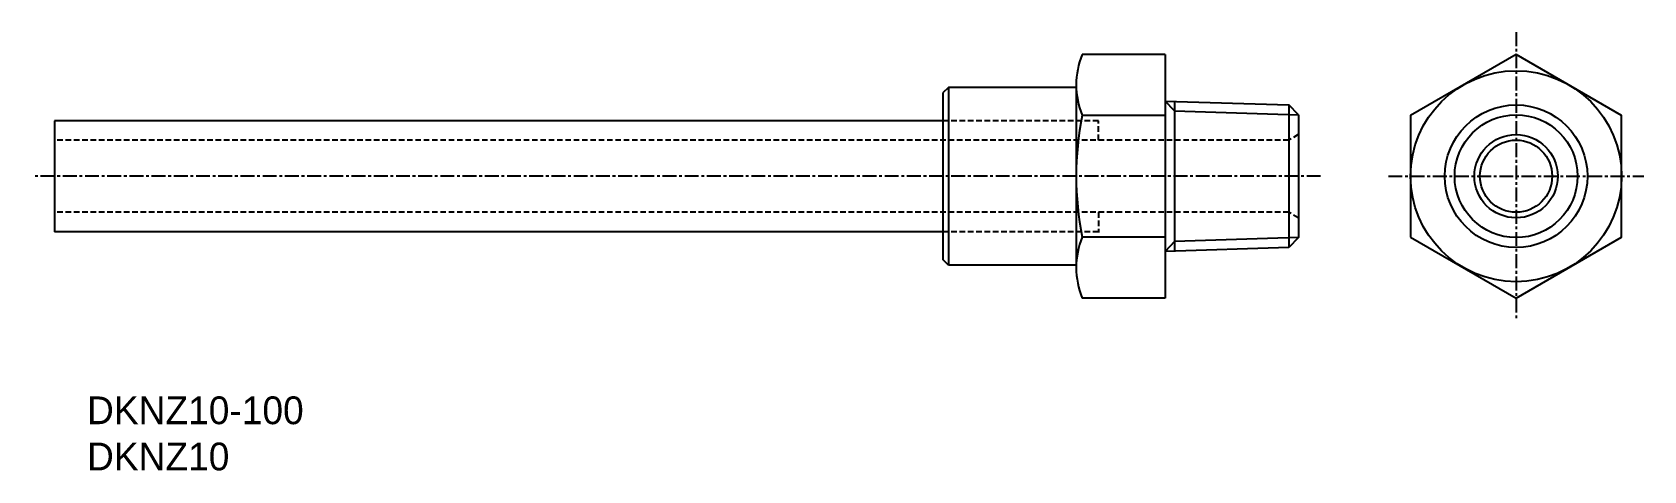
# Model space of a CAD drawing. Extents: x 64 to 209, y 127 to 167.
import ezdxf

# ---------------------------------------------------------------- set-up
doc = ezdxf.new("R2010")
doc.units = 0
doc.linetypes.add('CENTER', pattern=[2, 1.25, -0.25, 0.25, -0.25])
doc.linetypes.add('DASHED', pattern=[0.75, 0.5, -0.25])
doc.layers.get('0').update_dxf_attribs({"linetype": 'CONTINUOUS'})
doc.layers.add('CENTER', color=1, linetype='CENTER')

msp = doc.modelspace()

# ---------------------------------------------------------------- linework, layer by layer
for p, q in [((166.28, 164.98), (158.81, 164.98)), ((166.28, 164.98), (166.28, 143.04)), ((146.78, 162.01), (146.28, 161.51)), ((146.28, 161.51), (146.28, 151.01)), ((158.28, 162.01), (146.78, 162.01)), ((146.78, 162.01), (146.78, 146.01)), ((158.26, 162.24), (158.26, 145.78)), ((166.28, 160.78), (177.42, 160.43)), ((178.28, 159.54), (177.42, 160.43)), ((146.28, 159.01), (66.28, 159.01)), ((66.28, 159.01), (66.28, 149.01)), ((166.28, 159.49), (158.81, 159.49)), ((166.28, 159.54), (166.28, 148.48)), ((178.28, 159.54), (178.28, 148.48)), ((146.28, 151.01), (146.28, 146.51)), ((146.28, 149.01), (66.28, 149.01)), ((166.28, 148.53), (158.81, 148.53)), ((166.28, 148.99), (166.28, 144.77)), ((178.28, 148.48), (177.42, 147.59)), ((177.42, 147.59), (166.28, 147.24)), ((146.78, 146.01), (146.28, 146.51)), ((158.28, 146.01), (146.78, 146.01)), ((166.28, 143.04), (158.81, 143.04))]:
    msp.add_line(p, q)
at = {"color": 3}
for p, q in [((167.13, 159.89), (166.28, 160.78)), ((167.13, 160.76), (167.13, 147.27)), ((167.13, 159.89), (178.28, 159.54)), ((177.42, 160.43), (177.42, 147.59)), ((167.13, 148.13), (166.28, 147.24)), ((178.28, 148.48), (167.13, 148.13))]:
    msp.add_line(p, q, dxfattribs=at)
at = {"color": 3, "linetype": 'DASHED'}
for p, q in [((160.28, 159.01), (146.28, 159.01)), ((160.28, 157.26), (160.28, 159.01)), ((162.28, 157.26), (66.28, 157.26)), ((177.42, 157.26), (162.28, 157.26)), ((178.27, 157.76), (177.42, 157.26)), ((162.28, 150.76), (66.28, 150.76)), ((160.28, 150.76), (160.28, 148.95)), ((177.42, 150.76), (162.28, 150.76)), ((178.27, 150.26), (177.42, 150.76)), ((160.28, 149.01), (146.28, 149.01))]:
    msp.add_line(p, q, dxfattribs=at)
msp.add_lwpolyline([(188.38, 148.53), (197.88, 143.04), (207.38, 148.53), (207.38, 159.49), (197.88, 164.98), (188.38, 159.49)], close=True)
for radius in [9.5, 6.42, 3.75, 3.25]:
    msp.add_circle((197.88, 154.01), radius)
at = {"color": 3}
msp.add_circle((197.88, 154.01), 5.53, dxfattribs=at)
for centre, radius, start, end in [((165.39, 162.24), 7.12, 157.3565, 202.6435), ((186.23, 154.01), 27.96, 168.6887, 191.3113), ((165.39, 145.78), 7.12, 157.3565, 202.6435)]:
    msp.add_arc(centre, radius, start, end)
at = {"layer": 'CENTER', "color": 1, "linetype": 'CENTER'}
for p, q in [((197.88, 166.98), (197.88, 141.04)), ((180.28, 154.01), (64.28, 154.01)), ((186.38, 154.01), (209.38, 154.01))]:
    msp.add_line(p, q, dxfattribs=at)

# ---------------------------------------------------------------- texts
for s, p in [('DKNZ10-100', (69.21, 131.68)), ('DKNZ10', (69.21, 127.52))]:
    msp.add_text(s, height=2.5).set_placement(p)

doc.saveas('drawing.dxf')
